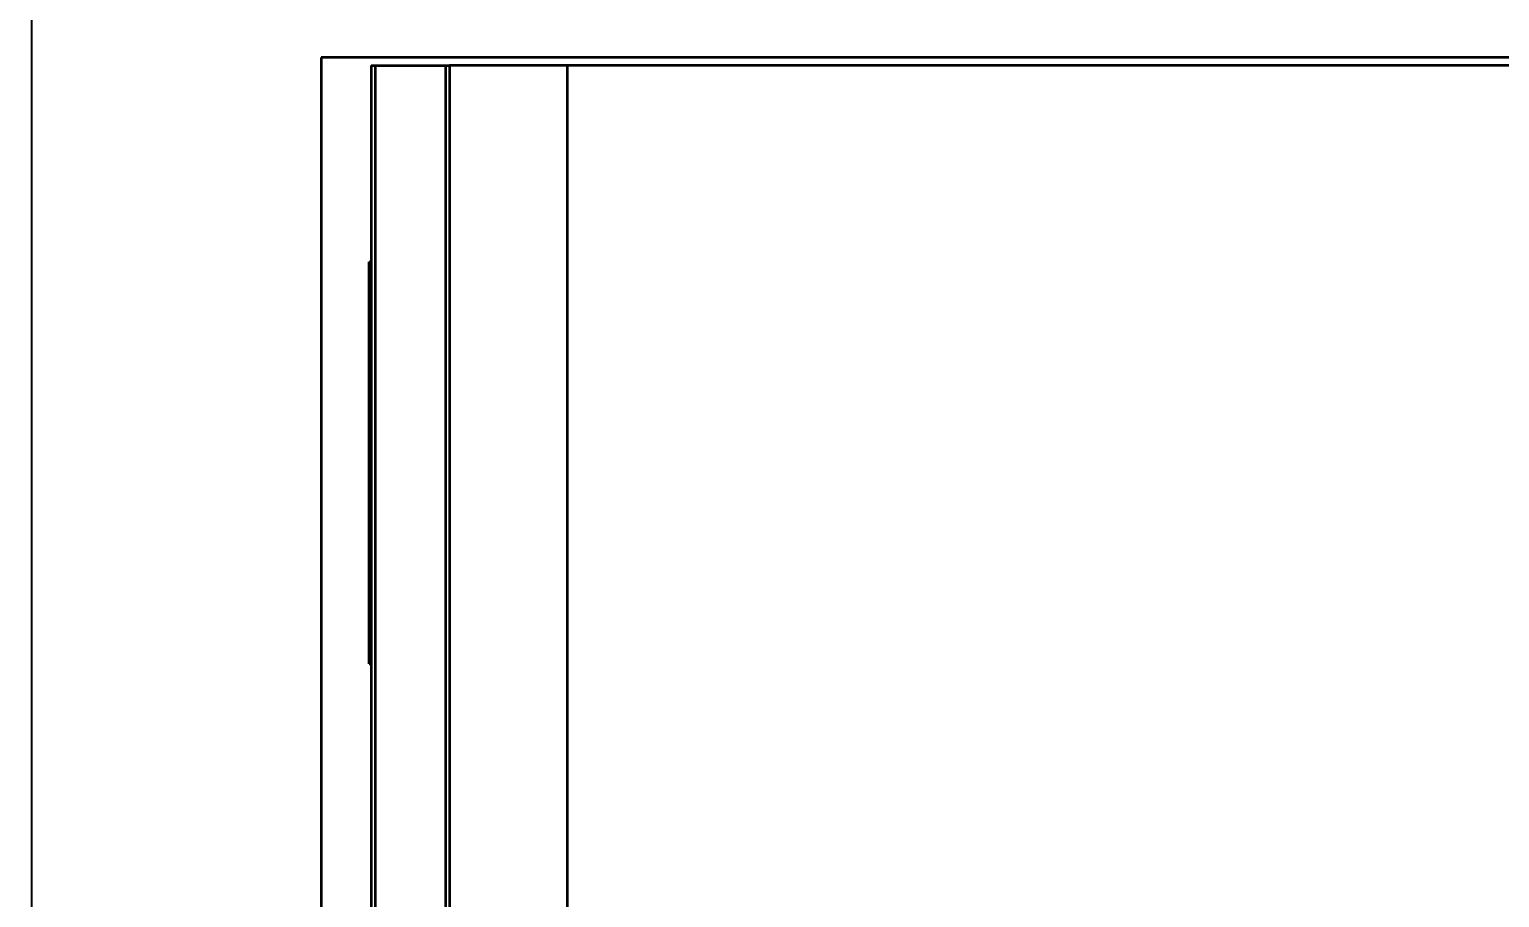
# Model space of a CAD drawing. Header units: millimetres. Extents: x 0 to 420, y 0 to 297.
# Drawn here: x 91.19 to 105.84, y 182.3 to 190.94 of the extents above; entities that cross this region are included whole.
import ezdxf

# ---------------------------------------------------------------- set-up
doc = ezdxf.new("R2010")
doc.units = ezdxf.units.MM
doc.layers.add('尺寸线层', color=150, linetype='Continuous')
doc.styles.add('SLDTEXTSTYLE2', font='TXT', dxfattribs={"width": 0.7})
doc.dimstyles.new('SLDDIMSTYLE0', dxfattribs={"dimtxt": 3.5, "dimasz": 3.302, "dimexe": 0, "dimexo": 0.0625, "dimgap": 0.875, "dimtad": 1, "dimdec": 1, "dimlfac": 100, "dimrnd": 1e-09, "dimzin": 12, "dimdsep": 46, "dimtxsty": 'SLDTEXTSTYLE2', "dimsah": 1, "dimcen": 0.09, "dimadec": 0, "dimazin": 3, "dimtfac": 1, "dimtdec": 3, "dimtofl": 0, "dimtmove": 0, "dimatfit": 3, "dimfxl": 0, "dimfrac": 2, "dimtolj": 1, "dimtzin": 12, "dimarcsym": 0})

# ---------------------------------------------------------------- blocks, each defined once
blk = doc.blocks.new('_D_6')
at = {"layer": '尺寸线层'}
for p, q in [((91.215, 164.917), (91.215, 234.192)), ((321.315, 165.187), (321.315, 234.192)), ((321.315, 233.192), (91.215, 233.192))]:
    blk.add_line(p, q, dxfattribs=at)
for points in [[(91.215, 233.192), (94.517, 232.684), (94.517, 233.7)], [(321.315, 233.192), (318.013, 233.7), (318.013, 232.684)]]:
    blk.add_solid(points, dxfattribs=at)
at = {"layer": '尺寸线层', "insert": (205.173, 237.704), "char_height": 3.5, "attachment_point": 1, "style": 'SLDTEXTSTYLE2'}
blk.add_mtext('23010', dxfattribs=at)
blk = doc.blocks.new('_D_7')
at = {"layer": '尺寸线层'}
for p, q in [((70.597, 160.402), (70.597, 246.192)), ((332.816, 175.117), (332.816, 246.192)), ((332.816, 245.192), (70.597, 245.192))]:
    blk.add_line(p, q, dxfattribs=at)
for points in [[(70.597, 245.192), (73.899, 244.684), (73.899, 245.7)], [(332.816, 245.192), (329.514, 245.7), (329.514, 244.684)]]:
    blk.add_solid(points, dxfattribs=at)
at = {"layer": '尺寸线层', "insert": (202.876, 249.704), "char_height": 3.5, "attachment_point": 1, "style": 'SLDTEXTSTYLE2'}
blk.add_mtext('26221.85', dxfattribs=at)

msp = doc.modelspace()

# ---------------------------------------------------------------- linework, layer by layer
at = {"color": 7, "linetype": 'Continuous', "lineweight": 35}
for p, q in [((94.097, 190.6622), (94.097, 178.0242)), ((108.097, 190.6622), (94.097, 190.6622)), ((94.597, 190.5822), (94.597, 175.0722)), ((94.597, 190.5822), (94.637, 190.5822)), ((94.637, 190.5822), (94.637, 175.0722)), ((94.637, 190.5822), (95.337, 190.5822)), ((95.337, 190.5822), (95.377, 190.5822)), ((95.337, 190.5822), (95.337, 175.2829)), ((95.377, 190.5822), (95.377, 175.211)), ((96.547, 190.5822), (95.377, 190.5822)), ((96.547, 190.5822), (96.547, 175.0722)), ((107.397, 190.5822), (96.547, 190.5822)), ((94.577, 184.6272), (94.577, 188.6272)), ((94.577, 188.6272), (94.597, 188.6272)), ((94.577, 188.0526), (94.5758, 188.0526)), ((94.5758, 187.3764), (94.577, 187.3764)), ((94.5758, 187.0275), (94.577, 187.0275)), ((94.577, 186.8863), (94.5758, 186.8863)), ((94.577, 186.3276), (94.5758, 186.3276)), ((94.577, 186.3273), (94.5758, 186.3273)), ((94.5758, 186.1524), (94.577, 186.1524)), ((94.577, 184.6272), (94.597, 184.6272))]:
    msp.add_line(p, q, dxfattribs=at)

# ---------------------------------------------------------------- dimensions: what is measured, and where the dimension line sits
at = {"layer": '尺寸线层'}
for base, p1, p2, picture, middle in [((70.597, 245.1922), (332.8156, 175.1167), (70.597, 160.4022), '_D_7', (209.0129, 245.1922)), ((91.2154, 233.1922), (321.3154, 165.1871), (91.2154, 164.9172), '_D_6', (209.0129, 233.1922))]:
    dim = msp.add_linear_dim(base=base, p1=p1, p2=p2, angle=0, dimstyle='SLDDIMSTYLE0', dxfattribs=at)
    dim.commit()
    dim.dimension.update_dxf_attribs({"geometry": picture, "text_midpoint": middle, "dimtype": 160})

doc.saveas('drawing.dxf')
